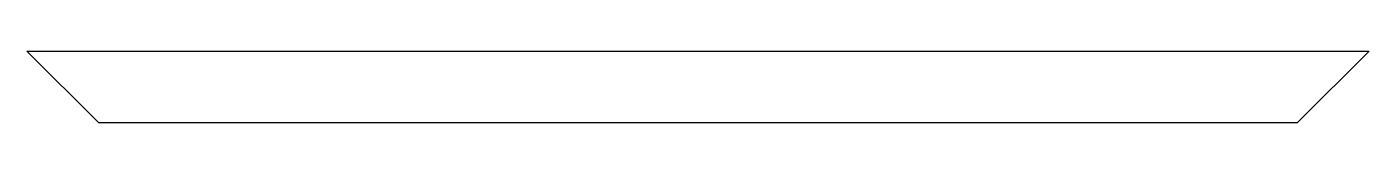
# Model space of a CAD drawing. Header units: millimetres. Extents: x -140 to 140, y -140 to -125.
import ezdxf

# ---------------------------------------------------------------- set-up
doc = ezdxf.new("R2010")
doc.units = ezdxf.units.MM
doc.layers.get('0').update_dxf_attribs({"linetype": 'CONTINUOUS'})

msp = doc.modelspace()

# ---------------------------------------------------------------- linework, layer by layer
msp.add_lwpolyline([(-140, -125), (140, -125), (125, -140), (-125, -140)], close=True)

doc.saveas('drawing.dxf')
